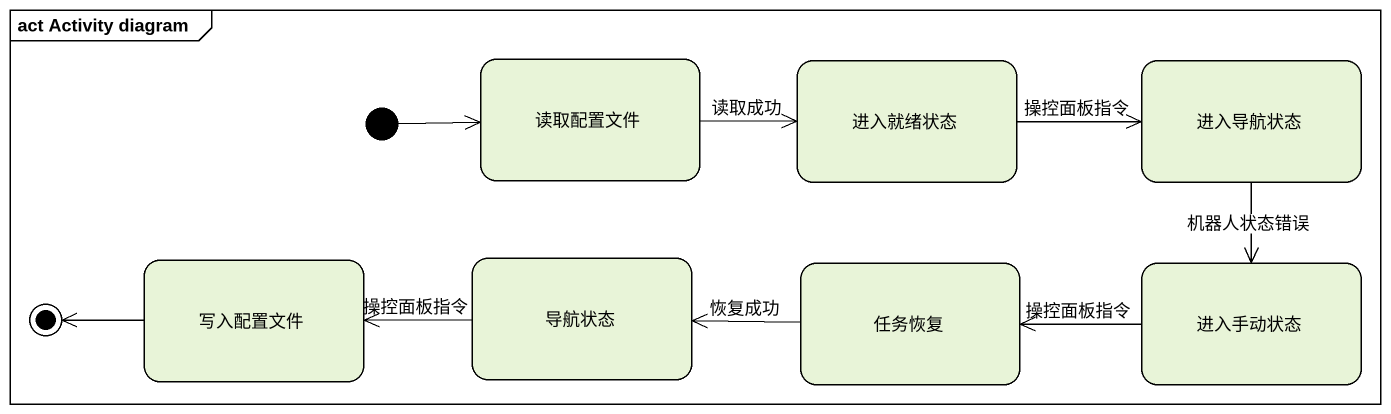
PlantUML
@startuml
mainframe act Activity diagram
hide empty description
state 读取配置文件
state 进入就绪状态
state 进入导航状态
state 写入配置文件
state 导航状态
state 任务恢复
state 进入手动状态
[*] -right-> 读取配置文件
读取配置文件 -right-> 进入就绪状态 : 读取成功
进入就绪状态 -right-> 进入导航状态 : 操控面板指令
进入导航状态 --> 进入手动状态 : 机器人状态错误
导航状态 -left-> 写入配置文件 : 操控面板指令
任务恢复 -left-> 导航状态 : 恢复成功
进入手动状态 -left-> 任务恢复 : 操控面板指令
写入配置文件 -left-> [*]
@enduml
